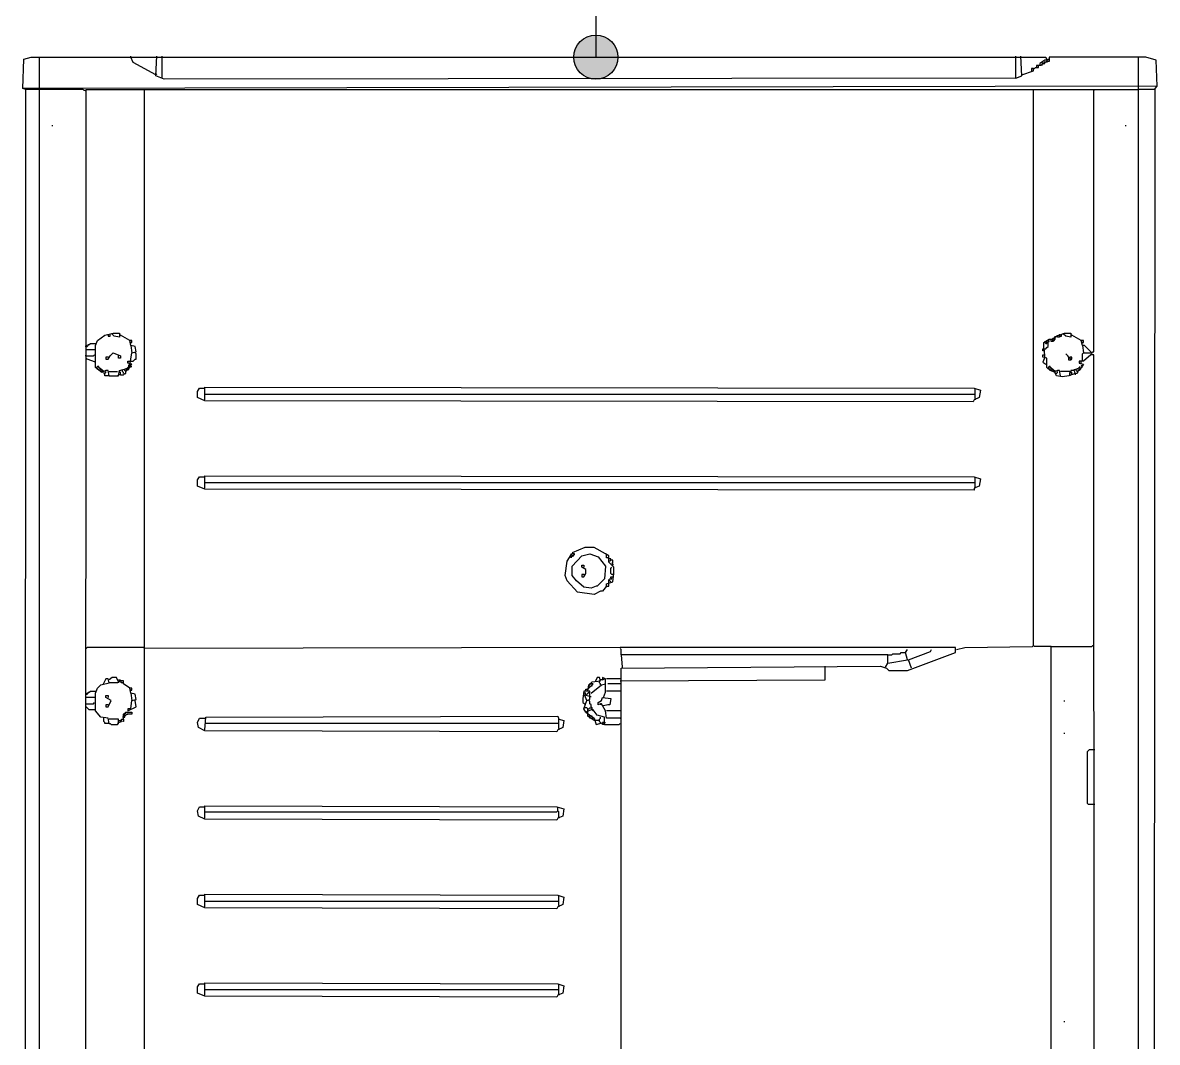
# Model space of a CAD drawing. Extents: x 3792242 to 5145247, y -1546315 to -1031918.
# Drawn here: x 4213087 to 4213857, y -1514974 to -1514283 of the extents above; entities that cross this region are included whole.
import ezdxf

# ---------------------------------------------------------------- set-up
doc = ezdxf.new("R2010")
doc.units = 0
doc.header["$MEASUREMENT"] = 0
doc.layers.add('TENKÁ', color=7, linetype='CONTINUOUS')
doc.layers.add('ZZ-chladenie', color=133, linetype='CONTINUOUS')

msp = doc.modelspace()

# ---------------------------------------------------------------- hatches: boundary and pattern name
at = {"layer": 'TENKÁ', "ltscale": 0.25}
h = msp.add_hatch(color=256, dxfattribs=at)
h.dxf.hatch_style = 1
h.paths.add_polyline_path([(4213460.945, -1514306.302, 1), (4213490.945, -1514306.302, 1)])

# ---------------------------------------------------------------- linework, layer by layer
msp.add_line((4213475.945, -1514042.243), (4213475.945, -1514306.302), dxfattribs=at)
msp.add_circle((4213475.945, -1514306.302), 15, dxfattribs=at)
at = {"layer": 'ZZ-chladenie', "color": 9}
for p, q in [((4213087.915, -1514307.714), (4213092.858, -1514306.302)), ((4213092.858, -1514306.302), (4213781.26, -1514306.302)), ((4213098.506, -1515372.443), (4213098.506, -1514306.302)), ((4213160.639, -1514306.302), (4213160.639, -1514305.597)), ((4213162.051, -1514309.833), (4213160.639, -1514306.302)), ((4213177.584, -1514319.012), (4213178.29, -1514305.597)), ((4213181.82, -1514320.424), (4213181.82, -1514305.597)), ((4213760.784, -1514320.424), (4213760.784, -1514305.597)), ((4213765.021, -1514319.012), (4213764.314, -1514305.597)), ((4213781.26, -1514306.302), (4213781.966, -1514308.421)), ((4213849.041, -1514306.302), (4213783.378, -1514306.302)), ((4213783.378, -1514306.302), (4213783.378, -1514309.126)), ((4213844.099, -1515613.77), (4213844.099, -1514306.302)), ((4213856.102, -1514308.421), (4213849.041, -1514306.302)), ((4213087.209, -1514327.484), (4213087.915, -1514307.714)), ((4213177.584, -1514318.305), (4213162.051, -1514309.833)), ((4213772.787, -1514314.069), (4213771.375, -1514314.069)), ((4213771.375, -1514314.069), (4213771.375, -1514315.481)), ((4213772.787, -1514314.069), (4213773.493, -1514314.069)), ((4213772.787, -1514315.481), (4213772.787, -1514314.069)), ((4213773.493, -1514314.069), (4213774.199, -1514313.363)), ((4213774.199, -1514313.363), (4213774.905, -1514313.363)), ((4213777.729, -1514311.951), (4213774.905, -1514311.951)), ((4213774.905, -1514311.951), (4213774.905, -1514313.363)), ((4213774.905, -1514313.363), (4213776.317, -1514313.363)), ((4213776.317, -1514313.363), (4213776.317, -1514311.951)), ((4213780.554, -1514308.421), (4213777.024, -1514310.539)), ((4213777.024, -1514310.539), (4213777.024, -1514311.951)), ((4213781.966, -1514309.126), (4213777.729, -1514311.951)), ((4213779.142, -1514309.833), (4213778.436, -1514310.539)), ((4213778.436, -1514311.245), (4213778.436, -1514311.951)), ((4213779.848, -1514310.539), (4213779.142, -1514309.833)), ((4213779.848, -1514310.539), (4213780.554, -1514310.539)), ((4213781.966, -1514308.421), (4213780.554, -1514308.421)), ((4213780.554, -1514309.833), (4213780.554, -1514309.126)), ((4213780.554, -1514310.539), (4213780.554, -1514309.833)), ((4213781.966, -1514308.421), (4213782.672, -1514307.714)), ((4213781.966, -1514309.126), (4213781.966, -1514309.833)), ((4213783.378, -1514309.126), (4213781.966, -1514309.126)), ((4213782.672, -1514307.714), (4213783.378, -1514307.714)), ((4213856.807, -1514326.072), (4213856.102, -1514308.421)), ((4213177.584, -1514318.305), (4213178.29, -1514317.6)), ((4213183.232, -1514321.13), (4213177.584, -1514319.012)), ((4213760.784, -1514320.424), (4213183.232, -1514321.13)), ((4213760.784, -1514320.424), (4213765.021, -1514319.012)), ((4213765.021, -1514318.305), (4213772.787, -1514315.481)), ((4213856.807, -1514326.072), (4213087.209, -1514327.484)), ((4213089.327, -1514328.19), (4213087.209, -1514327.484)), ((4213088.735, -1515613.77), (4213089.327, -1514328.19)), ((4213098.506, -1514328.19), (4213089.327, -1514328.19)), ((4213128.16, -1514328.19), (4213098.506, -1514328.19)), ((4213128.866, -1514328.896), (4213128.16, -1514328.19)), ((4213129.572, -1514328.896), (4213128.866, -1514328.896)), ((4213129.572, -1514328.896), (4213130.278, -1514328.896)), ((4213129.64, -1515613.77), (4213130.278, -1514328.19)), ((4213130.278, -1514328.19), (4213844.099, -1514328.19)), ((4213169.817, -1515613.77), (4213169.817, -1514328.19)), ((4213772.787, -1514705.222), (4213772.787, -1514328.19)), ((4213813.739, -1514328.896), (4213814.444, -1514328.19)), ((4213813.739, -1514506.116), (4213813.739, -1514328.896)), ((4213854.69, -1514328.19), (4213844.099, -1514328.19)), ((4213854.305, -1515613.77), (4213855.395, -1514327.484)), ((4213855.395, -1514327.484), (4213856.807, -1514326.072)), ((4213107.685, -1514352.902), (4213106.978, -1514352.902)), ((4213835.626, -1514352.902), (4213834.92, -1514352.902)), ((4213136.633, -1514501.879), (4213138.045, -1514498.349)), ((4213138.045, -1514498.349), (4213142.988, -1514494.819)), ((4213142.988, -1514494.819), (4213148.636, -1514493.407)), ((4213145.105, -1514494.819), (4213145.105, -1514494.113)), ((4213145.105, -1514494.819), (4213145.105, -1514495.525)), ((4213145.105, -1514495.525), (4213146.517, -1514495.525)), ((4213146.517, -1514495.525), (4213146.517, -1514494.113)), ((4213147.93, -1514494.113), (4213147.93, -1514493.407)), ((4213149.342, -1514495.525), (4213147.93, -1514494.113)), ((4213148.636, -1514493.407), (4213152.872, -1514493.407)), ((4213152.872, -1514496.231), (4213149.342, -1514495.525)), ((4213152.872, -1514493.407), (4213152.872, -1514496.231)), ((4213153.579, -1514494.819), (4213152.872, -1514495.525)), ((4213159.933, -1514498.349), (4213153.579, -1514494.819)), ((4213161.345, -1514498.349), (4213159.933, -1514498.349)), ((4213160.639, -1514501.879), (4213159.933, -1514498.349)), ((4213161.345, -1514499.761), (4213161.345, -1514498.349)), ((4213779.848, -1514499.761), (4213783.378, -1514497.643)), ((4213780.554, -1514499.761), (4213780.554, -1514499.055)), ((4213780.554, -1514499.055), (4213781.26, -1514499.055)), ((4213781.966, -1514498.349), (4213781.26, -1514499.055)), ((4213781.966, -1514499.761), (4213781.26, -1514499.055)), ((4213782.672, -1514499.055), (4213781.966, -1514498.349)), ((4213783.378, -1514498.349), (4213782.672, -1514499.055)), ((4213782.672, -1514499.055), (4213783.378, -1514499.055)), ((4213782.672, -1514502.585), (4213782.672, -1514499.055)), ((4213783.378, -1514497.643), (4213785.496, -1514497.643)), ((4213783.378, -1514499.055), (4213783.378, -1514498.349)), ((4213784.79, -1514498.349), (4213784.79, -1514497.643)), ((4213784.79, -1514497.643), (4213785.496, -1514497.643)), ((4213784.79, -1514499.055), (4213784.79, -1514498.349)), ((4213786.202, -1514499.055), (4213784.79, -1514499.055)), ((4213785.496, -1514497.643), (4213788.32, -1514495.525)), ((4213786.202, -1514496.937), (4213785.496, -1514497.643)), ((4213786.202, -1514498.349), (4213785.496, -1514497.643)), ((4213786.908, -1514497.643), (4213786.202, -1514496.937)), ((4213786.908, -1514497.643), (4213786.202, -1514498.349)), ((4213786.202, -1514498.349), (4213786.908, -1514498.349)), ((4213786.202, -1514498.349), (4213786.202, -1514499.055)), ((4213787.614, -1514496.937), (4213786.908, -1514497.643)), ((4213786.908, -1514498.349), (4213787.614, -1514497.643)), ((4213787.614, -1514496.231), (4213787.614, -1514495.525)), ((4213787.614, -1514497.643), (4213787.614, -1514496.937)), ((4213788.32, -1514495.525), (4213793.969, -1514493.407)), ((4213789.026, -1514495.525), (4213789.026, -1514494.819)), ((4213789.026, -1514496.231), (4213789.026, -1514495.525)), ((4213790.438, -1514496.231), (4213789.026, -1514496.231)), ((4213790.438, -1514494.819), (4213790.438, -1514494.113)), ((4213790.438, -1514494.819), (4213790.438, -1514495.525)), ((4213790.438, -1514495.525), (4213791.85, -1514495.525)), ((4213790.438, -1514495.525), (4213790.438, -1514496.231)), ((4213791.85, -1514495.525), (4213791.85, -1514494.113)), ((4213793.262, -1514494.113), (4213793.262, -1514493.407)), ((4213794.675, -1514495.525), (4213793.262, -1514494.113)), ((4213793.969, -1514493.407), (4213798.205, -1514493.407)), ((4213798.205, -1514496.231), (4213794.675, -1514495.525)), ((4213798.205, -1514493.407), (4213798.205, -1514496.231)), ((4213798.911, -1514494.819), (4213798.205, -1514495.525)), ((4213805.265, -1514498.349), (4213798.911, -1514494.819)), ((4213806.677, -1514498.349), (4213805.265, -1514498.349)), ((4213805.972, -1514501.879), (4213805.265, -1514498.349)), ((4213806.677, -1514499.761), (4213806.677, -1514498.349)), ((4213130.278, -1514502.585), (4213129.572, -1514502.585)), ((4213130.278, -1514502.585), (4213130.985, -1514501.879)), ((4213130.278, -1514502.585), (4213130.985, -1514502.585)), ((4213135.927, -1514504.703), (4213130.278, -1514504.703)), ((4213130.985, -1514502.585), (4213131.69, -1514501.879)), ((4213131.69, -1514501.879), (4213131.69, -1514501.173)), ((4213131.69, -1514501.173), (4213132.397, -1514501.173)), ((4213132.397, -1514501.173), (4213133.102, -1514500.467)), ((4213133.102, -1514500.467), (4213137.339, -1514500.467)), ((4213136.633, -1514513.176), (4213136.633, -1514501.879)), ((4213146.517, -1514508.94), (4213148.636, -1514506.822)), ((4213148.636, -1514506.822), (4213153.579, -1514508.94)), ((4213160.639, -1514499.761), (4213159.933, -1514499.761)), ((4213159.933, -1514515.294), (4213161.345, -1514506.822)), ((4213160.639, -1514499.761), (4213161.345, -1514499.761)), ((4213163.463, -1514502.585), (4213160.639, -1514501.879)), ((4213160.639, -1514501.879), (4213161.345, -1514506.822)), ((4213161.345, -1514506.822), (4213164.169, -1514506.116)), ((4213164.169, -1514506.116), (4213163.463, -1514502.585)), ((4213163.463, -1514506.822), (4213163.463, -1514506.116)), ((4213164.169, -1514507.528), (4213163.463, -1514506.822)), ((4213779.142, -1514505.41), (4213779.142, -1514503.997)), ((4213779.142, -1514503.997), (4213780.554, -1514503.997)), ((4213780.554, -1514505.41), (4213779.142, -1514505.41)), ((4213779.848, -1514503.291), (4213779.848, -1514499.761)), ((4213780.554, -1514508.234), (4213779.848, -1514503.291)), ((4213780.554, -1514499.761), (4213781.26, -1514500.467)), ((4213780.554, -1514503.997), (4213781.26, -1514503.997)), ((4213781.26, -1514500.467), (4213781.966, -1514500.467)), ((4213781.26, -1514503.997), (4213781.966, -1514503.291)), ((4213781.966, -1514500.467), (4213781.966, -1514499.761)), ((4213781.966, -1514503.291), (4213782.672, -1514502.585)), ((4213805.972, -1514499.761), (4213805.265, -1514499.761)), ((4213805.972, -1514499.761), (4213806.677, -1514499.761)), ((4213807.384, -1514501.879), (4213805.972, -1514501.879)), ((4213805.972, -1514501.879), (4213806.677, -1514506.822)), ((4213805.972, -1514507.528), (4213806.677, -1514506.822)), ((4213806.677, -1514506.822), (4213812.326, -1514506.822)), ((4213812.326, -1514506.822), (4213807.384, -1514501.879)), ((4213812.326, -1514506.822), (4213813.032, -1514506.116)), ((4213813.032, -1514506.116), (4213813.739, -1514506.116)), ((4213130.278, -1514508.94), (4213129.572, -1514508.94)), ((4213130.278, -1514508.94), (4213135.221, -1514508.94)), ((4213130.985, -1514511.058), (4213130.278, -1514510.352)), ((4213136.633, -1514513.176), (4213130.985, -1514511.058)), ((4213135.221, -1514508.94), (4213135.927, -1514508.234)), ((4213136.633, -1514516.707), (4213136.633, -1514513.176)), ((4213145.105, -1514509.646), (4213143.693, -1514509.646)), ((4213143.693, -1514509.646), (4213143.693, -1514511.058)), ((4213143.693, -1514511.058), (4213145.105, -1514511.058)), ((4213145.105, -1514511.058), (4213146.517, -1514508.94)), ((4213145.105, -1514509.646), (4213145.812, -1514509.646)), ((4213152.166, -1514510.352), (4213152.166, -1514508.94)), ((4213153.579, -1514510.352), (4213152.166, -1514510.352)), ((4213153.579, -1514508.94), (4213153.579, -1514510.352)), ((4213157.108, -1514519.531), (4213161.345, -1514514.588)), ((4213158.52, -1514513.882), (4213158.52, -1514512.47)), ((4213158.52, -1514512.47), (4213159.933, -1514512.47)), ((4213159.227, -1514513.882), (4213158.52, -1514513.882)), ((4213159.933, -1514514.588), (4213159.227, -1514513.882)), ((4213159.227, -1514515.294), (4213159.933, -1514514.588)), ((4213159.933, -1514512.47), (4213160.639, -1514512.47)), ((4213161.345, -1514514.588), (4213159.933, -1514514.588)), ((4213160.639, -1514512.47), (4213162.051, -1514512.47)), ((4213162.051, -1514512.47), (4213162.757, -1514511.764)), ((4213162.757, -1514511.764), (4213163.463, -1514511.058)), ((4213163.463, -1514511.058), (4213164.169, -1514511.058)), ((4213164.169, -1514511.058), (4213164.169, -1514507.528)), ((4213779.142, -1514509.646), (4213779.142, -1514508.234)), ((4213779.142, -1514508.234), (4213780.554, -1514508.234)), ((4213780.554, -1514509.646), (4213779.142, -1514513.176)), ((4213781.966, -1514510.352), (4213779.142, -1514509.646)), ((4213779.142, -1514513.176), (4213781.26, -1514514.588)), ((4213780.554, -1514509.646), (4213780.554, -1514508.234)), ((4213781.966, -1514516.707), (4213781.966, -1514510.352)), ((4213795.381, -1514508.234), (4213794.675, -1514507.528)), ((4213796.087, -1514508.94), (4213795.381, -1514508.234)), ((4213796.793, -1514509.646), (4213796.087, -1514508.94)), ((4213796.793, -1514511.764), (4213796.793, -1514509.646)), ((4213798.205, -1514511.764), (4213796.793, -1514511.764)), ((4213798.911, -1514509.646), (4213797.499, -1514509.646)), ((4213797.499, -1514509.646), (4213797.499, -1514510.352)), ((4213797.499, -1514510.352), (4213798.205, -1514511.058)), ((4213798.205, -1514511.058), (4213798.911, -1514511.058)), ((4213798.205, -1514511.058), (4213798.205, -1514511.764)), ((4213798.911, -1514511.058), (4213798.911, -1514509.646)), ((4213806.677, -1514512.47), (4213803.853, -1514512.47)), ((4213803.853, -1514512.47), (4213803.853, -1514513.882)), ((4213803.853, -1514513.882), (4213806.677, -1514514.588)), ((4213806.677, -1514514.588), (4213803.853, -1514518.824)), ((4213805.265, -1514513.882), (4213805.265, -1514512.47)), ((4213805.972, -1514512.47), (4213805.972, -1514507.528)), ((4213811.62, -1514508.234), (4213806.677, -1514512.47)), ((4213813.739, -1514508.234), (4213811.62, -1514508.234)), ((4213812.326, -1514507.528), (4213812.326, -1514508.234)), ((4213814.264, -1515613.77), (4213813.739, -1514508.234)), ((4213140.869, -1514520.236), (4213136.633, -1514516.707)), ((4213137.339, -1514516.707), (4213138.045, -1514516)), ((4213138.045, -1514517.412), (4213137.339, -1514516.707)), ((4213138.751, -1514516), (4213138.045, -1514516)), ((4213142.281, -1514519.531), (4213138.045, -1514516)), ((4213138.045, -1514518.119), (4213138.045, -1514517.412)), ((4213138.751, -1514518.119), (4213138.045, -1514518.119)), ((4213138.751, -1514516.707), (4213138.751, -1514516)), ((4213139.457, -1514517.412), (4213138.751, -1514516.707)), ((4213139.457, -1514518.824), (4213138.751, -1514518.119)), ((4213140.163, -1514518.119), (4213139.457, -1514517.412)), ((4213140.163, -1514518.119), (4213139.457, -1514518.824)), ((4213140.869, -1514518.119), (4213140.163, -1514518.119)), ((4213140.869, -1514518.824), (4213140.869, -1514518.119)), ((4213140.869, -1514518.824), (4213140.869, -1514519.531)), ((4213143.693, -1514518.824), (4213140.869, -1514520.236)), ((4213142.988, -1514520.943), (4213142.281, -1514520.236)), ((4213142.281, -1514520.236), (4213142.281, -1514520.943)), ((4213142.281, -1514520.943), (4213142.988, -1514520.943)), ((4213142.988, -1514520.943), (4213143.693, -1514520.236)), ((4213142.988, -1514522.355), (4213142.988, -1514520.943)), ((4213145.812, -1514522.355), (4213142.988, -1514522.355)), ((4213145.105, -1514518.824), (4213143.693, -1514518.824)), ((4213143.693, -1514520.236), (4213143.693, -1514519.531)), ((4213145.812, -1514522.355), (4213145.105, -1514518.824)), ((4213145.812, -1514519.531), (4213151.46, -1514519.531)), ((4213145.812, -1514522.355), (4213152.166, -1514522.355)), ((4213152.166, -1514521.648), (4213151.46, -1514522.355)), ((4213152.166, -1514522.355), (4213152.872, -1514518.824)), ((4213153.579, -1514521.648), (4213152.166, -1514521.648)), ((4213152.872, -1514518.824), (4213157.815, -1514517.412)), ((4213153.579, -1514520.236), (4213152.872, -1514519.531)), ((4213152.872, -1514519.531), (4213152.872, -1514520.236)), ((4213153.579, -1514521.648), (4213153.579, -1514520.236)), ((4213153.579, -1514521.648), (4213155.696, -1514521.648)), ((4213154.991, -1514518.824), (4213154.991, -1514518.119)), ((4213154.991, -1514519.531), (4213154.991, -1514518.824)), ((4213155.696, -1514520.236), (4213154.991, -1514519.531)), ((4213155.696, -1514520.943), (4213155.696, -1514520.236)), ((4213155.696, -1514521.648), (4213156.403, -1514520.943)), ((4213156.403, -1514518.824), (4213156.403, -1514518.119)), ((4213157.108, -1514519.531), (4213156.403, -1514518.824)), ((4213156.403, -1514520.943), (4213157.108, -1514520.943)), ((4213157.108, -1514518.119), (4213157.108, -1514517.412)), ((4213157.108, -1514517.412), (4213157.815, -1514517.412)), ((4213157.108, -1514519.531), (4213157.815, -1514518.824)), ((4213157.108, -1514520.943), (4213157.108, -1514519.531)), ((4213157.815, -1514517.412), (4213159.933, -1514515.294)), ((4213158.52, -1514516.707), (4213157.815, -1514517.412)), ((4213157.815, -1514518.824), (4213158.52, -1514518.119)), ((4213159.227, -1514517.412), (4213158.52, -1514516.707)), ((4213158.52, -1514518.119), (4213159.227, -1514518.119)), ((4213159.227, -1514516), (4213159.227, -1514515.294)), ((4213159.227, -1514517.412), (4213159.933, -1514516.707)), ((4213159.227, -1514518.119), (4213159.227, -1514517.412)), ((4213159.933, -1514516.707), (4213160.639, -1514516)), ((4213160.639, -1514516), (4213161.345, -1514516)), ((4213784.084, -1514518.824), (4213781.966, -1514516.707)), ((4213782.672, -1514516.707), (4213783.378, -1514516)), ((4213783.378, -1514517.412), (4213782.672, -1514516.707)), ((4213784.084, -1514516), (4213783.378, -1514516)), ((4213787.614, -1514519.531), (4213783.378, -1514516)), ((4213783.378, -1514518.119), (4213783.378, -1514517.412)), ((4213784.084, -1514518.119), (4213783.378, -1514518.119)), ((4213784.084, -1514516.707), (4213784.084, -1514516)), ((4213784.79, -1514517.412), (4213784.084, -1514516.707)), ((4213784.79, -1514518.824), (4213784.084, -1514518.119)), ((4213787.614, -1514520.236), (4213784.084, -1514518.824)), ((4213785.496, -1514518.119), (4213784.79, -1514517.412)), ((4213785.496, -1514518.119), (4213784.79, -1514518.824)), ((4213786.202, -1514518.119), (4213785.496, -1514518.119)), ((4213786.202, -1514518.824), (4213786.202, -1514518.119)), ((4213786.202, -1514518.824), (4213786.202, -1514519.531)), ((4213787.614, -1514519.531), (4213787.614, -1514518.824)), ((4213789.026, -1514518.824), (4213787.614, -1514519.531)), ((4213787.614, -1514520.943), (4213787.614, -1514520.236)), ((4213788.32, -1514522.355), (4213787.614, -1514520.236)), ((4213788.32, -1514520.943), (4213787.614, -1514520.943)), ((4213788.32, -1514520.943), (4213789.026, -1514520.236)), ((4213792.557, -1514523.061), (4213788.32, -1514522.355)), ((4213790.438, -1514518.824), (4213789.026, -1514518.824)), ((4213789.026, -1514520.236), (4213789.026, -1514519.531)), ((4213791.145, -1514522.355), (4213790.438, -1514518.824)), ((4213798.205, -1514519.531), (4213791.145, -1514519.531)), ((4213796.793, -1514522.355), (4213792.557, -1514523.061)), ((4213801.029, -1514520.943), (4213796.793, -1514522.355)), ((4213797.499, -1514521.648), (4213797.499, -1514520.236)), ((4213797.499, -1514520.236), (4213798.205, -1514520.236)), ((4213797.499, -1514521.648), (4213797.499, -1514522.355)), ((4213800.323, -1514518.824), (4213798.205, -1514518.824)), ((4213798.911, -1514520.236), (4213798.205, -1514519.531)), ((4213798.911, -1514521.648), (4213798.911, -1514520.236)), ((4213800.323, -1514518.119), (4213803.148, -1514517.412)), ((4213801.029, -1514520.943), (4213800.323, -1514518.119)), ((4213801.029, -1514520.943), (4213801.029, -1514521.648)), ((4213802.441, -1514520.943), (4213801.029, -1514520.943)), ((4213801.735, -1514518.824), (4213801.735, -1514518.119)), ((4213802.441, -1514519.531), (4213801.735, -1514518.824)), ((4213802.441, -1514518.119), (4213802.441, -1514517.412)), ((4213802.441, -1514517.412), (4213803.148, -1514517.412)), ((4213803.148, -1514518.824), (4213802.441, -1514520.943)), ((4213802.441, -1514519.531), (4213803.148, -1514519.531)), ((4213803.148, -1514517.412), (4213804.56, -1514516)), ((4213803.853, -1514516.707), (4213803.148, -1514517.412)), ((4213803.148, -1514518.824), (4213803.853, -1514518.119)), ((4213803.148, -1514519.531), (4213803.148, -1514518.824)), ((4213803.853, -1514518.824), (4213803.148, -1514518.824)), ((4213804.56, -1514517.412), (4213803.853, -1514516.707)), ((4213803.853, -1514518.119), (4213804.56, -1514517.412)), ((4213804.56, -1514517.412), (4213805.265, -1514517.412)), ((4213805.972, -1514516), (4213805.265, -1514515.294)), ((4213805.265, -1514516.707), (4213805.972, -1514516)), ((4213805.265, -1514517.412), (4213805.265, -1514516.707)), ((4213210.769, -1514538.594), (4213210.769, -1514530.122)), ((4213210.769, -1514530.122), (4213732.542, -1514530.827)), ((4213205.826, -1514532.946), (4213207.238, -1514530.827)), ((4213205.826, -1514537.182), (4213205.826, -1514532.946)), ((4213210.769, -1514539.3), (4213205.826, -1514537.182)), ((4213207.238, -1514530.827), (4213210.769, -1514530.827)), ((4213733.248, -1514535.064), (4213210.769, -1514535.064)), ((4213732.542, -1514530.827), (4213736.778, -1514532.239)), ((4213736.072, -1514537.182), (4213732.542, -1514538.594)), ((4213733.248, -1514537.888), (4213733.248, -1514531.534)), ((4213733.248, -1514537.888), (4213733.248, -1514538.594)), ((4213736.778, -1514532.239), (4213736.072, -1514537.182)), ((4213731.836, -1514540.006), (4213210.769, -1514539.3)), ((4213732.542, -1514538.594), (4213731.836, -1514540.006)), ((4213205.826, -1514592.96), (4213207.238, -1514590.842)), ((4213207.238, -1514590.842), (4213210.769, -1514590.842)), ((4213210.769, -1514598.609), (4213210.769, -1514590.136)), ((4213210.769, -1514590.136), (4213732.542, -1514590.842)), ((4213732.542, -1514590.842), (4213736.778, -1514592.254)), ((4213733.248, -1514597.902), (4213733.248, -1514591.548)), ((4213205.826, -1514597.197), (4213205.826, -1514592.96)), ((4213210.769, -1514599.315), (4213205.826, -1514597.197)), ((4213733.248, -1514595.078), (4213210.769, -1514595.078)), ((4213732.542, -1514600.021), (4213210.769, -1514599.315)), ((4213736.072, -1514597.197), (4213732.542, -1514598.609)), ((4213732.542, -1514598.609), (4213732.542, -1514600.021)), ((4213733.248, -1514597.902), (4213733.248, -1514598.609)), ((4213736.778, -1514592.254), (4213736.072, -1514597.197)), ((4213456.475, -1514648.032), (4213459.299, -1514643.796)), ((4213460.711, -1514644.502), (4213457.887, -1514645.914)), ((4213458.594, -1514644.502), (4213459.299, -1514643.796)), ((4213459.299, -1514645.208), (4213458.594, -1514644.502)), ((4213459.299, -1514643.796), (4213459.299, -1514643.09)), ((4213459.299, -1514643.09), (4213460.006, -1514643.09)), ((4213459.299, -1514643.796), (4213460.711, -1514644.502)), ((4213459.299, -1514645.208), (4213459.299, -1514645.914)), ((4213468.478, -1514638.854), (4213460.006, -1514642.384)), ((4213460.006, -1514642.384), (4213461.418, -1514643.796)), ((4213461.418, -1514643.09), (4213460.006, -1514643.09)), ((4213460.006, -1514651.563), (4213466.36, -1514644.502)), ((4213461.418, -1514643.796), (4213461.418, -1514643.09)), ((4213466.36, -1514644.502), (4213472.008, -1514643.09)), ((4213474.833, -1514638.854), (4213468.478, -1514638.854)), ((4213472.008, -1514643.09), (4213477.657, -1514645.208)), ((4213482.599, -1514643.09), (4213474.833, -1514638.854)), ((4213477.657, -1514645.208), (4213482.599, -1514651.563)), ((4213484.717, -1514644.502), (4213482.599, -1514643.09)), ((4213483.305, -1514644.502), (4213483.305, -1514643.796)), ((4213483.305, -1514645.914), (4213483.305, -1514644.502)), ((4213484.717, -1514648.739), (4213484.717, -1514644.502)), ((4213455.063, -1514657.917), (4213456.475, -1514648.032)), ((4213460.006, -1514657.917), (4213460.006, -1514651.563)), ((4213466.36, -1514652.268), (4213466.36, -1514650.856)), ((4213466.36, -1514650.856), (4213467.772, -1514650.856)), ((4213469.184, -1514653.68), (4213466.36, -1514652.268)), ((4213467.772, -1514650.856), (4213467.772, -1514652.268)), ((4213482.599, -1514651.563), (4213481.893, -1514660.035)), ((4213484.011, -1514645.914), (4213483.305, -1514645.914)), ((4213484.717, -1514646.62), (4213484.011, -1514645.914)), ((4213486.129, -1514646.62), (4213484.717, -1514646.62)), ((4213485.423, -1514648.032), (4213484.717, -1514648.032)), ((4213488.247, -1514652.268), (4213484.717, -1514648.739)), ((4213486.129, -1514647.326), (4213485.423, -1514648.032)), ((4213486.129, -1514647.326), (4213486.129, -1514646.62)), ((4213487.542, -1514647.326), (4213486.129, -1514647.326)), ((4213486.129, -1514652.975), (4213486.835, -1514652.268)), ((4213486.129, -1514656.505), (4213486.129, -1514652.975)), ((4213487.542, -1514649.444), (4213486.835, -1514649.444)), ((4213486.835, -1514649.444), (4213487.542, -1514650.151)), ((4213487.542, -1514650.856), (4213486.835, -1514650.856)), ((4213487.542, -1514649.444), (4213487.542, -1514647.326)), ((4213487.542, -1514650.151), (4213487.542, -1514650.856)), ((4213488.247, -1514656.505), (4213488.247, -1514652.268)), ((4213456.475, -1514661.447), (4213455.063, -1514657.917)), ((4213462.83, -1514661.447), (4213460.006, -1514657.917)), ((4213467.772, -1514657.211), (4213466.36, -1514657.211)), ((4213466.36, -1514657.211), (4213466.36, -1514658.623)), ((4213466.36, -1514658.623), (4213467.772, -1514658.623)), ((4213467.772, -1514658.623), (4213469.184, -1514656.505)), ((4213467.772, -1514657.211), (4213468.478, -1514657.211)), ((4213469.184, -1514656.505), (4213469.184, -1514653.68)), ((4213481.893, -1514660.035), (4213476.951, -1514664.978)), ((4213484.717, -1514660.742), (4213485.423, -1514660.035)), ((4213484.717, -1514663.566), (4213484.717, -1514660.742)), ((4213485.423, -1514660.035), (4213486.835, -1514660.035)), ((4213486.835, -1514657.211), (4213486.129, -1514656.505)), ((4213486.129, -1514659.329), (4213486.129, -1514658.623)), ((4213486.129, -1514658.623), (4213487.542, -1514658.623)), ((4213486.835, -1514660.035), (4213486.129, -1514659.329)), ((4213487.542, -1514657.211), (4213486.835, -1514657.211)), ((4213487.542, -1514662.154), (4213488.247, -1514656.505)), ((4213487.542, -1514657.211), (4213488.247, -1514657.211)), ((4213463.536, -1514669.214), (4213456.475, -1514661.447)), ((4213467.772, -1514665.684), (4213462.83, -1514661.447)), ((4213472.714, -1514666.39), (4213467.772, -1514665.684)), ((4213476.245, -1514664.978), (4213472.714, -1514666.39)), ((4213479.069, -1514668.508), (4213474.833, -1514670.626)), ((4213476.951, -1514664.978), (4213476.245, -1514664.978)), ((4213480.481, -1514668.508), (4213479.069, -1514668.508)), ((4213483.305, -1514664.978), (4213480.481, -1514668.508)), ((4213483.305, -1514664.978), (4213482.599, -1514665.684)), ((4213483.305, -1514663.566), (4213487.542, -1514662.154)), ((4213483.305, -1514664.978), (4213483.305, -1514663.566)), ((4213483.305, -1514664.978), (4213484.717, -1514664.978)), ((4213485.423, -1514661.447), (4213484.717, -1514661.447)), ((4213484.717, -1514664.978), (4213484.717, -1514663.566)), ((4213486.129, -1514662.154), (4213485.423, -1514661.447)), ((4213474.833, -1514670.626), (4213463.536, -1514669.214)), ((4213130.278, -1514707.341), (4213129.572, -1514707.341)), ((4213130.985, -1514706.635), (4213130.278, -1514707.341)), ((4213169.111, -1514706.635), (4213130.985, -1514706.635)), ((4213169.817, -1514707.341), (4213169.111, -1514706.635)), ((4213492.484, -1514706.635), (4213169.817, -1514707.341)), ((4213719.833, -1514706.635), (4213492.484, -1514706.635)), ((4213493.19, -1514708.047), (4213492.484, -1514707.341)), ((4213719.833, -1514710.165), (4213719.833, -1514706.635)), ((4213720.539, -1514708.047), (4213726.187, -1514706.635)), ((4213726.187, -1514706.635), (4213772.081, -1514705.929)), ((4213772.081, -1514705.929), (4213772.787, -1514705.222)), ((4213773.493, -1514705.929), (4213772.787, -1514705.222)), ((4213784.79, -1514705.929), (4213773.493, -1514705.929)), ((4213784.79, -1514705.929), (4213812.326, -1514705.929)), ((4213784.79, -1515613.77), (4213784.79, -1514705.929)), ((4213812.326, -1514705.929), (4213813.032, -1514705.222)), ((4213813.032, -1514705.222), (4213813.739, -1514705.222)), ((4213493.19, -1514711.577), (4213493.19, -1514708.047)), ((4213673.94, -1514711.577), (4213493.19, -1514711.577)), ((4213493.19, -1514711.577), (4213493.896, -1514720.05)), ((4213673.94, -1514711.577), (4213676.764, -1514711.577)), ((4213673.94, -1514717.226), (4213673.94, -1514711.577)), ((4213673.94, -1514717.226), (4213687.355, -1514715.108)), ((4213676.764, -1514711.577), (4213677.47, -1514710.871)), ((4213677.47, -1514710.871), (4213682.412, -1514710.871)), ((4213682.412, -1514710.871), (4213683.119, -1514710.165)), ((4213683.119, -1514710.165), (4213685.943, -1514710.165)), ((4213685.943, -1514710.165), (4213687.355, -1514708.047)), ((4213687.355, -1514715.108), (4213685.943, -1514710.165)), ((4213687.355, -1514722.168), (4213719.833, -1514710.165)), ((4213688.061, -1514715.108), (4213702.888, -1514709.459)), ((4213690.179, -1514720.756), (4213688.061, -1514715.108)), ((4213702.888, -1514709.459), (4213703.594, -1514708.047)), ((4213493.19, -1514720.756), (4213668.997, -1514719.344)), ((4213493.19, -1515613.77), (4213493.19, -1514720.756)), ((4213493.896, -1514720.05), (4213493.896, -1514720.756)), ((4213631.577, -1514720.05), (4213631.577, -1514719.344)), ((4213631.577, -1514728.522), (4213631.577, -1514720.05)), ((4213668.997, -1514719.344), (4213673.233, -1514720.756)), ((4213672.528, -1514720.05), (4213673.94, -1514717.226)), ((4213673.233, -1514720.756), (4213674.645, -1514722.168)), ((4213674.645, -1514722.168), (4213687.355, -1514722.168)), ((4213143.693, -1514727.816), (4213141.575, -1514732.053)), ((4213145.105, -1514727.816), (4213143.693, -1514727.816)), ((4213145.812, -1514730.641), (4213145.105, -1514727.816)), ((4213147.93, -1514727.11), (4213145.812, -1514728.522)), ((4213150.754, -1514727.11), (4213147.93, -1514727.11)), ((4213152.166, -1514729.934), (4213150.754, -1514727.11)), ((4213153.579, -1514729.229), (4213151.46, -1514730.641)), ((4213152.166, -1514728.522), (4213153.579, -1514728.522)), ((4213152.166, -1514729.934), (4213152.166, -1514730.641)), ((4213155.696, -1514729.229), (4213153.579, -1514729.229)), ((4213154.284, -1514730.641), (4213153.579, -1514729.934)), ((4213153.579, -1514729.934), (4213154.284, -1514729.934)), ((4213155.696, -1514731.347), (4213155.696, -1514729.229)), ((4213471.302, -1514732.053), (4213473.42, -1514729.934)), ((4213473.42, -1514729.934), (4213479.069, -1514729.229)), ((4213476.951, -1514727.11), (4213475.539, -1514729.934)), ((4213478.363, -1514727.11), (4213476.951, -1514727.11)), ((4213479.069, -1514729.229), (4213478.363, -1514727.11)), ((4213478.363, -1514729.229), (4213479.069, -1514728.522)), ((4213478.363, -1514729.934), (4213478.363, -1514729.229)), ((4213478.363, -1514730.641), (4213478.363, -1514729.934)), ((4213480.481, -1514728.522), (4213479.069, -1514728.522)), ((4213482.599, -1514727.816), (4213480.481, -1514727.11)), ((4213480.481, -1514727.11), (4213480.481, -1514728.522)), ((4213480.481, -1514728.522), (4213481.893, -1514727.816)), ((4213482.599, -1514736.995), (4213482.599, -1514727.816)), ((4213492.484, -1514727.816), (4213483.305, -1514727.816)), ((4213492.484, -1514729.229), (4213631.577, -1514728.522)), ((4213130.278, -1514738.407), (4213130.985, -1514737.701)), ((4213130.985, -1514738.407), (4213131.69, -1514737.701)), ((4213131.69, -1514737.701), (4213131.69, -1514736.995)), ((4213131.69, -1514736.995), (4213132.397, -1514736.995)), ((4213132.397, -1514736.995), (4213133.102, -1514736.289)), ((4213133.102, -1514736.289), (4213137.339, -1514736.289)), ((4213136.633, -1514737.701), (4213138.045, -1514734.171)), ((4213136.633, -1514749.704), (4213136.633, -1514737.701)), ((4213138.045, -1514734.171), (4213140.163, -1514732.053)), ((4213140.163, -1514732.053), (4213145.812, -1514730.641)), ((4213151.46, -1514730.641), (4213145.812, -1514730.641)), ((4213155.696, -1514730.641), (4213154.284, -1514730.641)), ((4213159.933, -1514734.171), (4213155.696, -1514731.347)), ((4213161.345, -1514734.171), (4213159.933, -1514734.171)), ((4213160.639, -1514737.701), (4213159.933, -1514734.171)), ((4213160.639, -1514735.583), (4213159.933, -1514735.583)), ((4213160.639, -1514735.583), (4213161.345, -1514735.583)), ((4213163.463, -1514738.407), (4213160.639, -1514737.701)), ((4213160.639, -1514737.701), (4213161.345, -1514742.644)), ((4213161.345, -1514735.583), (4213161.345, -1514734.171)), ((4213467.772, -1514736.289), (4213467.066, -1514741.232)), ((4213472.008, -1514736.289), (4213467.772, -1514736.289)), ((4213469.184, -1514737.701), (4213467.772, -1514737.701)), ((4213468.478, -1514739.113), (4213469.184, -1514737.701)), ((4213469.184, -1514735.583), (4213469.184, -1514734.877)), ((4213469.184, -1514734.877), (4213470.596, -1514734.877)), ((4213469.184, -1514739.113), (4213471.302, -1514736.995)), ((4213470.596, -1514734.877), (4213474.126, -1514731.347)), ((4213470.596, -1514736.289), (4213471.302, -1514732.053)), ((4213472.008, -1514737.701), (4213470.596, -1514737.701)), ((4213471.302, -1514732.759), (4213472.008, -1514732.053)), ((4213472.008, -1514733.465), (4213471.302, -1514732.759)), ((4213472.008, -1514733.465), (4213471.302, -1514732.759)), ((4213471.302, -1514736.995), (4213472.008, -1514737.701)), ((4213472.008, -1514732.053), (4213472.008, -1514731.347)), ((4213472.008, -1514731.347), (4213472.714, -1514731.347)), ((4213472.714, -1514732.759), (4213472.008, -1514733.465)), ((4213472.008, -1514741.937), (4213472.008, -1514736.289)), ((4213474.126, -1514731.347), (4213472.714, -1514731.347)), ((4213472.714, -1514737.701), (4213479.775, -1514732.053)), ((4213472.714, -1514732.759), (4213473.42, -1514732.759)), ((4213473.42, -1514732.759), (4213473.42, -1514732.053)), ((4213479.069, -1514731.347), (4213478.363, -1514730.641)), ((4213479.069, -1514732.053), (4213479.069, -1514731.347)), ((4213479.775, -1514732.053), (4213482.599, -1514731.347)), ((4213481.187, -1514740.525), (4213482.599, -1514736.995)), ((4213493.19, -1514736.289), (4213483.305, -1514736.289)), ((4213492.484, -1514731.347), (4213484.011, -1514731.347)), ((4213130.278, -1514738.407), (4213129.572, -1514738.407)), ((4213130.278, -1514744.761), (4213129.572, -1514744.761)), ((4213130.278, -1514738.407), (4213130.985, -1514738.407)), ((4213135.927, -1514740.525), (4213130.278, -1514740.525)), ((4213130.278, -1514744.761), (4213135.221, -1514744.761)), ((4213135.221, -1514744.761), (4213135.927, -1514744.056)), ((4213143.693, -1514740.525), (4213143.693, -1514739.113)), ((4213143.693, -1514739.113), (4213145.105, -1514739.113)), ((4213147.224, -1514742.644), (4213143.693, -1514740.525)), ((4213145.105, -1514745.468), (4213143.693, -1514745.468)), ((4213143.693, -1514745.468), (4213143.693, -1514746.88)), ((4213145.105, -1514739.113), (4213145.105, -1514740.525)), ((4213145.105, -1514746.88), (4213147.224, -1514742.644)), ((4213145.105, -1514745.468), (4213145.812, -1514745.468)), ((4213160.639, -1514748.292), (4213161.345, -1514742.644)), ((4213161.345, -1514742.644), (4213164.169, -1514741.937)), ((4213164.169, -1514741.937), (4213163.463, -1514738.407)), ((4213163.463, -1514742.644), (4213163.463, -1514741.937)), ((4213164.169, -1514746.88), (4213163.463, -1514742.644)), ((4213467.066, -1514741.232), (4213467.066, -1514744.056)), ((4213467.066, -1514744.056), (4213468.478, -1514744.761)), ((4213467.772, -1514748.292), (4213469.89, -1514742.644)), ((4213469.89, -1514742.644), (4213468.478, -1514739.113)), ((4213468.478, -1514744.761), (4213469.184, -1514744.761)), ((4213472.008, -1514739.819), (4213469.184, -1514739.113)), ((4213469.89, -1514742.644), (4213472.008, -1514741.937)), ((4213471.302, -1514742.644), (4213471.302, -1514741.937)), ((4213472.008, -1514743.349), (4213471.302, -1514742.644)), ((4213472.008, -1514739.819), (4213472.714, -1514739.819)), ((4213472.008, -1514744.761), (4213472.008, -1514743.349)), ((4213472.714, -1514745.468), (4213472.008, -1514744.761)), ((4213472.714, -1514746.88), (4213472.714, -1514745.468)), ((4213477.657, -1514744.056), (4213479.775, -1514742.644)), ((4213477.657, -1514745.468), (4213477.657, -1514744.056)), ((4213479.069, -1514744.761), (4213477.657, -1514745.468)), ((4213479.069, -1514744.761), (4213479.069, -1514745.468)), ((4213479.775, -1514744.761), (4213479.069, -1514744.761)), ((4213479.775, -1514742.644), (4213480.481, -1514740.525)), ((4213482.599, -1514749.704), (4213479.775, -1514744.761)), ((4213480.481, -1514740.525), (4213486.129, -1514741.232)), ((4213484.011, -1514745.468), (4213481.187, -1514746.174)), ((4213485.423, -1514745.468), (4213484.011, -1514745.468)), ((4213486.129, -1514741.232), (4213485.423, -1514745.468)), ((4213793.969, -1514743.349), (4213793.969, -1514742.644)), ((4213130.985, -1514747.586), (4213130.278, -1514746.88)), ((4213131.69, -1514748.292), (4213130.985, -1514747.586)), ((4213132.397, -1514748.998), (4213131.69, -1514748.292)), ((4213136.633, -1514748.998), (4213132.397, -1514748.998)), ((4213140.163, -1514753.94), (4213136.633, -1514749.704)), ((4213143.693, -1514746.88), (4213145.105, -1514746.88)), ((4213155.696, -1514751.823), (4213157.108, -1514750.41)), ((4213155.696, -1514755.352), (4213155.696, -1514751.823)), ((4213156.403, -1514751.823), (4213156.403, -1514751.116)), ((4213156.403, -1514751.116), (4213157.108, -1514751.116)), ((4213157.815, -1514751.823), (4213156.403, -1514753.235)), ((4213156.403, -1514753.235), (4213156.403, -1514751.823)), ((4213156.403, -1514753.235), (4213157.108, -1514752.528)), ((4213156.403, -1514753.94), (4213156.403, -1514753.235)), ((4213157.108, -1514750.41), (4213161.345, -1514750.41)), ((4213157.108, -1514752.528), (4213157.815, -1514751.823)), ((4213157.815, -1514751.823), (4213158.52, -1514751.823)), ((4213161.345, -1514751.823), (4213157.815, -1514751.823)), ((4213158.52, -1514749.704), (4213164.169, -1514746.88)), ((4213160.639, -1514748.292), (4213158.52, -1514748.292)), ((4213158.52, -1514748.292), (4213158.52, -1514749.704)), ((4213161.345, -1514750.41), (4213161.345, -1514751.823)), ((4213211.475, -1514753.94), (4213450.12, -1514753.235)), ((4213450.12, -1514753.235), (4213450.827, -1514755.352)), ((4213469.184, -1514750.41), (4213467.772, -1514748.292)), ((4213469.89, -1514747.586), (4213468.478, -1514747.586)), ((4213472.714, -1514748.998), (4213469.184, -1514750.41)), ((4213469.184, -1514750.41), (4213474.833, -1514754.647)), ((4213470.596, -1514748.292), (4213469.89, -1514747.586)), ((4213470.596, -1514748.292), (4213471.302, -1514748.292)), ((4213470.596, -1514749.704), (4213470.596, -1514748.292)), ((4213470.596, -1514751.116), (4213470.596, -1514749.704)), ((4213470.596, -1514753.235), (4213470.596, -1514751.116)), ((4213474.833, -1514756.059), (4213470.596, -1514753.235)), ((4213471.302, -1514748.292), (4213472.008, -1514747.586)), ((4213471.302, -1514753.235), (4213472.008, -1514752.528)), ((4213472.008, -1514753.94), (4213471.302, -1514753.235)), ((4213472.008, -1514747.586), (4213472.714, -1514747.586)), ((4213472.008, -1514752.528), (4213472.714, -1514753.235)), ((4213473.42, -1514747.586), (4213472.714, -1514746.88)), ((4213474.126, -1514748.998), (4213472.714, -1514748.998)), ((4213473.42, -1514753.235), (4213472.714, -1514753.235)), ((4213473.42, -1514748.998), (4213473.42, -1514747.586)), ((4213473.42, -1514748.998), (4213474.126, -1514749.704)), ((4213473.42, -1514753.94), (4213473.42, -1514753.235)), ((4213476.951, -1514752.528), (4213474.126, -1514748.998)), ((4213481.893, -1514753.94), (4213476.951, -1514752.528)), ((4213481.187, -1514746.174), (4213480.481, -1514746.174)), ((4213483.305, -1514754.647), (4213482.599, -1514749.704)), ((4213493.19, -1514749.704), (4213483.305, -1514749.704)), ((4213145.105, -1514754.647), (4213140.163, -1514753.94)), ((4213142.281, -1514756.764), (4213142.281, -1514754.647)), ((4213142.988, -1514757.471), (4213142.281, -1514756.764)), ((4213142.988, -1514758.177), (4213142.988, -1514757.471)), ((4213145.812, -1514758.177), (4213142.988, -1514758.177)), ((4213145.812, -1514758.177), (4213145.105, -1514754.647)), ((4213152.166, -1514755.352), (4213145.812, -1514755.352)), ((4213145.812, -1514758.177), (4213146.517, -1514758.177)), ((4213146.517, -1514758.177), (4213147.224, -1514758.883)), ((4213147.224, -1514758.883), (4213151.46, -1514758.883)), ((4213152.166, -1514757.471), (4213151.46, -1514758.177)), ((4213151.46, -1514758.883), (4213152.166, -1514758.177)), ((4213152.166, -1514758.177), (4213152.166, -1514755.352)), ((4213152.166, -1514756.059), (4213153.579, -1514756.059)), ((4213152.166, -1514757.471), (4213154.284, -1514756.764)), ((4213153.579, -1514756.059), (4213153.579, -1514756.764)), ((4213154.284, -1514756.764), (4213154.284, -1514755.352)), ((4213154.284, -1514755.352), (4213155.696, -1514755.352)), ((4213155.696, -1514753.94), (4213154.991, -1514753.94)), ((4213155.696, -1514756.764), (4213154.991, -1514756.764)), ((4213155.696, -1514753.94), (4213156.403, -1514753.94)), ((4213155.696, -1514755.352), (4213155.696, -1514756.764)), ((4213205.826, -1514757.471), (4213207.238, -1514754.647)), ((4213206.532, -1514761.001), (4213205.826, -1514757.471)), ((4213210.769, -1514763.119), (4213206.532, -1514761.001)), ((4213207.238, -1514754.647), (4213210.769, -1514754.647)), ((4213210.769, -1514762.413), (4213211.475, -1514753.94)), ((4213450.827, -1514758.177), (4213210.769, -1514758.177)), ((4213453.651, -1514761.001), (4213450.12, -1514762.413)), ((4213450.827, -1514761.707), (4213450.827, -1514755.352)), ((4213450.827, -1514755.352), (4213454.357, -1514756.059)), ((4213454.357, -1514756.059), (4213453.651, -1514761.001)), ((4213472.008, -1514754.647), (4213472.008, -1514753.94)), ((4213472.714, -1514754.647), (4213472.008, -1514754.647)), ((4213473.42, -1514755.352), (4213472.714, -1514754.647)), ((4213474.126, -1514754.647), (4213473.42, -1514753.94)), ((4213474.126, -1514754.647), (4213473.42, -1514755.352)), ((4213473.42, -1514755.352), (4213474.126, -1514754.647)), ((4213474.833, -1514754.647), (4213476.245, -1514758.883)), ((4213478.363, -1514756.059), (4213474.833, -1514756.059)), ((4213476.245, -1514758.883), (4213481.187, -1514757.471)), ((4213478.363, -1514755.352), (4213479.069, -1514754.647)), ((4213478.363, -1514756.764), (4213478.363, -1514755.352)), ((4213479.069, -1514757.471), (4213478.363, -1514756.764)), ((4213479.069, -1514754.647), (4213479.069, -1514753.94)), ((4213479.069, -1514758.177), (4213479.069, -1514757.471)), ((4213481.187, -1514757.471), (4213480.481, -1514757.471)), ((4213480.481, -1514757.471), (4213480.481, -1514758.177)), ((4213480.481, -1514758.883), (4213480.481, -1514758.177)), ((4213481.893, -1514758.883), (4213480.481, -1514758.883)), ((4213481.893, -1514758.883), (4213481.893, -1514753.94)), ((4213481.893, -1514757.471), (4213482.599, -1514757.471)), ((4213481.893, -1514758.883), (4213491.778, -1514758.883)), ((4213492.484, -1514754.647), (4213483.305, -1514754.647)), ((4213491.778, -1514758.883), (4213492.484, -1514758.177)), ((4213492.484, -1514754.647), (4213493.19, -1514754.647)), ((4213449.415, -1514763.825), (4213210.769, -1514763.119)), ((4213450.12, -1514762.413), (4213449.415, -1514763.825)), ((4213450.827, -1514761.707), (4213450.827, -1514762.413)), ((4213793.969, -1514765.237), (4213793.969, -1514764.531)), ((4213809.502, -1514777.24), (4213810.208, -1514776.534)), ((4213810.208, -1514776.534), (4213810.914, -1514775.828)), ((4213810.914, -1514775.828), (4213814.444, -1514775.828)), ((4213809.502, -1514812.543), (4213809.502, -1514777.24)), ((4213205.826, -1514817.485), (4213207.238, -1514814.661)), ((4213207.238, -1514814.661), (4213210.769, -1514814.661)), ((4213210.769, -1514822.427), (4213210.769, -1514813.955)), ((4213210.769, -1514813.955), (4213449.415, -1514814.661)), ((4213449.415, -1514814.661), (4213454.357, -1514816.073)), ((4213810.208, -1514813.249), (4213809.502, -1514812.543)), ((4213814.444, -1514813.249), (4213810.208, -1514813.249)), ((4213206.532, -1514821.015), (4213205.826, -1514817.485)), ((4213210.769, -1514823.134), (4213206.532, -1514821.015)), ((4213210.769, -1514818.191), (4213449.415, -1514818.191)), ((4213449.415, -1514818.191), (4213450.12, -1514817.485)), ((4213450.12, -1514822.427), (4213449.415, -1514823.839)), ((4213450.12, -1514817.485), (4213450.12, -1514815.367)), ((4213450.827, -1514818.191), (4213450.12, -1514817.485)), ((4213453.651, -1514821.015), (4213450.12, -1514822.427)), ((4213450.827, -1514821.722), (4213450.827, -1514818.191)), ((4213450.827, -1514821.722), (4213450.827, -1514822.427)), ((4213454.357, -1514816.073), (4213453.651, -1514821.015)), ((4213449.415, -1514823.839), (4213210.769, -1514823.134)), ((4213205.826, -1514876.793), (4213207.238, -1514874.676)), ((4213207.238, -1514874.676), (4213210.769, -1514874.676)), ((4213210.769, -1514882.442), (4213210.769, -1514873.969)), ((4213210.769, -1514873.969), (4213450.12, -1514874.676)), ((4213450.12, -1514874.676), (4213454.357, -1514876.088)), ((4213450.827, -1514881.736), (4213450.827, -1514875.381)), ((4213454.357, -1514876.088), (4213453.651, -1514881.03)), ((4213205.826, -1514881.03), (4213205.826, -1514876.793)), ((4213210.769, -1514883.148), (4213205.826, -1514881.03)), ((4213450.827, -1514878.912), (4213210.769, -1514878.912)), ((4213449.415, -1514883.855), (4213210.769, -1514883.148)), ((4213450.12, -1514882.442), (4213449.415, -1514883.855)), ((4213453.651, -1514881.03), (4213450.12, -1514882.442)), ((4213450.827, -1514881.736), (4213450.827, -1514882.442)), ((4213205.826, -1514936.808), (4213207.238, -1514934.69)), ((4213205.826, -1514941.045), (4213205.826, -1514936.808)), ((4213207.238, -1514934.69), (4213210.769, -1514934.69)), ((4213210.769, -1514942.457), (4213210.769, -1514933.984)), ((4213210.769, -1514933.984), (4213450.12, -1514934.69)), ((4213450.12, -1514934.69), (4213454.357, -1514936.102)), ((4213450.827, -1514941.751), (4213450.827, -1514935.396)), ((4213454.357, -1514936.102), (4213453.651, -1514941.045)), ((4213210.769, -1514943.163), (4213205.826, -1514941.045)), ((4213450.827, -1514938.926), (4213210.769, -1514938.926)), ((4213449.415, -1514943.869), (4213210.769, -1514943.163)), ((4213450.12, -1514942.457), (4213449.415, -1514943.869)), ((4213453.651, -1514941.045), (4213450.12, -1514942.457)), ((4213450.827, -1514941.751), (4213450.827, -1514942.457)), ((4213793.969, -1514960.814), (4213793.969, -1514960.108))]:
    msp.add_line(p, q, dxfattribs=at)

doc.saveas('drawing.dxf')
